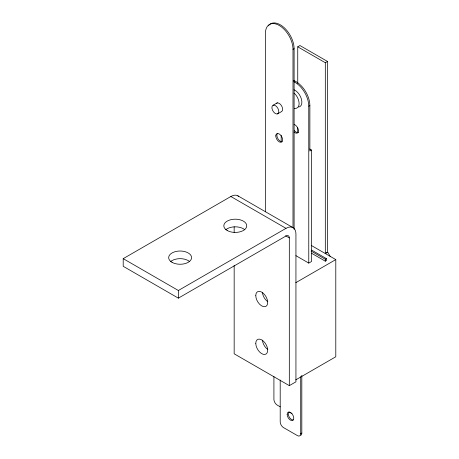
<?xml version="1.0" encoding="UTF-8"?>
<svg xmlns="http://www.w3.org/2000/svg" width="459" height="459" viewBox="0 0 459 459"><rect width="100%" height="100%" fill="white"/><g stroke="black" fill="none" stroke-linecap="round" stroke-linejoin="round"><path stroke-width="0.69" d="M292.997 227.767L292.997 49.314L294.099 48.677A19.496 11.257 60 0 0 283.88 27.402A19.496 11.257 60 0 0 268.372 25.865M297.742 46.812L299.945 45.539L327.519 61.46L327.519 252.14L325.316 253.414L325.316 62.728L297.742 46.812L297.742 83.372M325.316 62.728L327.519 61.46M273.105 105.243L277.448 102.736M277.597 113.872A4.877 2.817 60 0 0 276.49 106.459A4.877 2.817 60 0 0 271.963 108.335A4.877 2.817 60 0 0 277.597 113.872L281.321 111.726M309.687 148.997L311.529 150.059L311.529 261.504L308.769 263.093L308.769 106.184L309.871 105.547A19.496 11.257 60 0 0 293.691 80.526M230.86 196.509L286.009 228.347A14.04 8.107 -60 0 1 295.935 234.079L295.935 381.819L289.319 385.64L289.319 237.9A4.682 2.702 -60 0 0 286.009 235.989L178.356 298.143L123.207 266.3L123.207 258.658L230.86 196.509A14.04 8.107 -60 0 1 238.732 196.446M311.529 150.059L309.871 151.017L309.871 105.547M123.207 258.658L178.356 290.501L286.009 228.347M330.233 256.524L327.795 252.301L325.316 253.414M311.145 251.09L325.316 259.272L326.418 258.635L326.418 260.546L325.316 261.182L311.667 253.305M295.791 282.687L335.793 259.593L335.793 356.769L295.791 379.863M280.202 380.052L280.202 421.85A4.682 2.702 60 0 0 283.513 427.581L297.409 435.608A4.682 2.702 60 0 0 300.72 433.698L301.821 433.061L301.821 375.336M294.328 108.611C302.642 108.542 298.505 96.247 294.03 93.171M237.877 195.809L293.026 227.653M311.219 245.404L335.793 259.593M311.632 250.098L326.418 258.635M285.601 235.754L289.319 237.9M295.9 255.663L308.769 263.093M289.319 385.64L234.165 353.797L234.165 265.296M280.248 406.846L277.225 405.102A4.682 2.702 60 0 1 273.914 399.37L273.914 376.541M289.308 412.079L291.121 413.129A4.682 2.702 60 0 0 291.981 413.49M325.316 259.272L325.316 261.182M300.72 376.684L300.72 433.698M297.742 127.814L297.742 132.835M294.099 48.677L294.099 229.282M281.195 135.399L281.195 141.848M265.422 211.846L265.422 33.392A19.496 11.257 60 0 1 279.21 25.434A19.496 11.257 60 0 1 292.997 49.314M234.165 226.757L234.165 232.466M178.356 290.501L178.356 298.143M293.984 89.769A9.748 5.628 60 0 1 301.431 99.133A9.748 5.628 60 0 1 298.74 107.067M294.099 124.464A4.837 2.794 60 0 1 298.402 130.763A4.837 2.794 60 0 1 294.099 132.094M293.783 81.668A19.496 11.257 60 0 1 308.769 106.184M298.505 132.341A4.837 2.794 60 0 1 294.374 130.585M282.021 141.665A4.837 2.794 60 0 1 277.896 138.652A4.837 2.794 60 0 1 277.351 133.575M276.249 103.642A4.837 2.794 60 0 1 281.292 105.398A4.837 2.794 60 0 1 281.631 111.514M293.221 419.939A4.682 2.702 60 0 1 289.222 417.024A4.682 2.702 60 0 1 288.7 412.107M301.821 433.061A4.682 2.702 60 0 1 300.852 435.201M170.587 261.607A11.464 6.621 0 0 1 189.653 261.607M225.736 229.764A11.464 6.621 0 0 1 244.802 229.764M267.844 349.529A8.423 4.865 60 0 1 262.428 340.148M267.844 301.764A8.423 4.865 60 0 1 262.428 292.383M275.79 135.921A4.837 2.794 60 0 0 280.919 142.301A4.837 2.794 60 0 0 280.919 135.462A4.837 2.794 60 0 0 275.79 135.921M287.15 414.402A4.682 2.702 60 0 0 292.113 420.576A4.682 2.702 60 0 0 292.113 413.955A4.682 2.702 60 0 0 287.15 414.402M172.016 262.318A11.464 6.621 0 0 0 191.196 259.352A11.464 6.621 0 0 0 177.151 251.245A11.464 6.621 0 0 0 172.016 262.318M227.165 230.481A11.464 6.621 0 0 0 246.345 227.515A11.464 6.621 0 0 0 232.3 219.408A11.464 6.621 0 0 0 227.165 230.481M255.783 295.596A8.423 4.865 60 0 0 264.723 306.71A8.423 4.865 60 0 0 264.723 294.798A8.423 4.865 60 0 0 255.783 295.596M255.783 343.355A8.423 4.865 60 0 0 264.723 354.468A8.423 4.865 60 0 0 264.723 342.557A8.423 4.865 60 0 0 255.783 343.355"/></g></svg>
